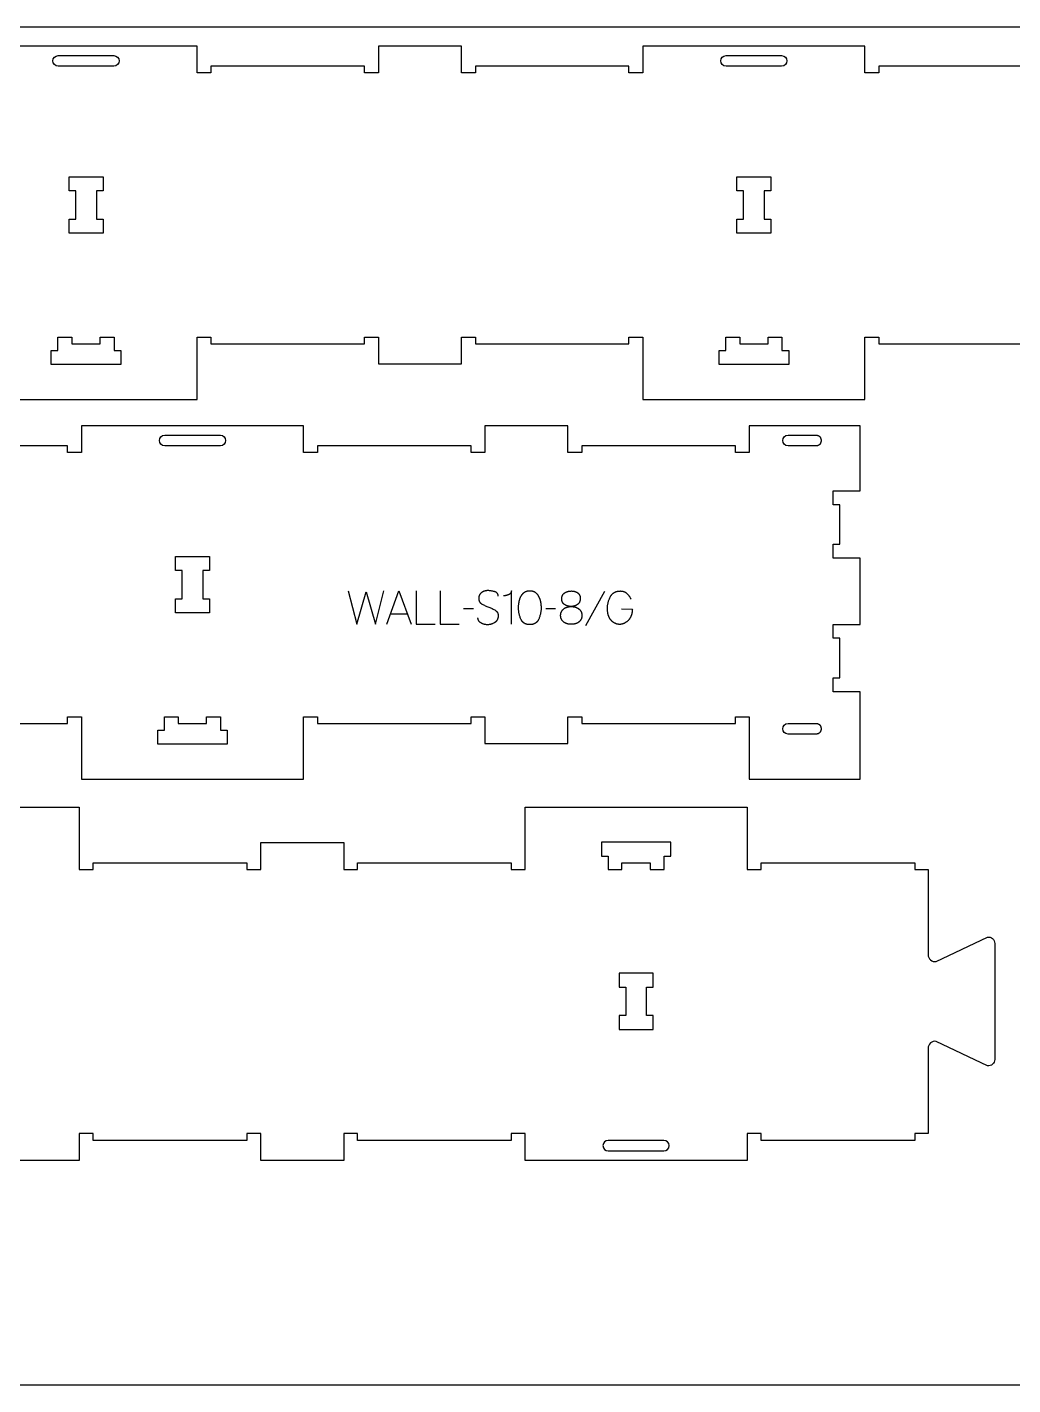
# Model space of a CAD drawing. Extents: x 2032 to 5216, y -10461 to -4867.
# Drawn here: x 3596 to 4481, y -8111 to -6891 of the extents above; entities that cross this region are included whole.
import ezdxf

# ---------------------------------------------------------------- set-up
doc = ezdxf.new("R2010")
doc.units = 0
for name, color, linetype in [('0_SHEET_SPRUCEPLY_2440X122', 1, 'CONTINUOUS'), ('1_ANYTOOL_1MMDEEP_LABELS_S', 2, 'CONTINUOUS'), ('3_ANYTOOL_CUTTHROUGH_INSID', 4, 'CONTINUOUS'), ('4_ANYTOOL_CUTTHROUGH_OUTSI', 5, 'CONTINUOUS')]:
    doc.layers.add(name, color=color, linetype=linetype)

msp = doc.modelspace()

# ---------------------------------------------------------------- linework, layer by layer
at = {"layer": '0_SHEET_SPRUCEPLY_2440X122'}
msp.add_lwpolyline([(2403.9, -6891.2), (2403.9, -8111.2), (4843.9, -8111.2), (4843.9, -6891.2)], close=True, dxfattribs=at)
at = {"layer": '1_ANYTOOL_1MMDEEP_LABELS_S'}
for points in [[(3884.3, -7397.8), (3892, -7427.8), (3900.4, -7398.7), (3908.9, -7427.8), (3916.4, -7397.8)], [(3919, -7427.8), (3929.9, -7397.8), (3940.9, -7427.8)], [(3945.2, -7397.8), (3945.2, -7427.8), (3962.3, -7427.8)], [(3967, -7397.8), (3967, -7427.8), (3984.1, -7427.8)], [(4019, -7402.4), (4019, -7402.2), (4019, -7402.2), (4019, -7402.1), (4019, -7402), (4019, -7401.9), (4019, -7401.8), (4019, -7401.7), (4019, -7401.6), (4018.9, -7401.5), (4018.9, -7401.5), (4018.9, -7401.4), (4018.9, -7401.3), (4018.9, -7401.2), (4018.8, -7401.1), (4018.8, -7401), (4018.8, -7401), (4018.8, -7400.9), (4018.7, -7400.8), (4018.7, -7400.7), (4018.7, -7400.7), (4018.6, -7400.6), (4018.6, -7400.5), (4018.6, -7400.4), (4018.5, -7400.4), (4018.5, -7400.3), (4018.4, -7400.2), (4018.4, -7400.2), (4018.4, -7400.1), (4018.3, -7400), (4018.3, -7400), (4018.2, -7399.9), (4018.2, -7399.9), (4018.1, -7399.8), (4018, -7399.7), (4018, -7399.7), (4017.9, -7399.6), (4017.9, -7399.6), (4017.8, -7399.5), (4017.7, -7399.5), (4017.7, -7399.4), (4017.6, -7399.3), (4017.5, -7399.3), (4017.5, -7399.2), (4017.4, -7399.2), (4017.3, -7399.1), (4017.3, -7399.1), (4017.2, -7399.1), (4017.1, -7399), (4017, -7399), (4016.9, -7398.9), (4016.9, -7398.9), (4016.7, -7398.8), (4016.5, -7398.7), (4016.3, -7398.6), (4016.1, -7398.6), (4015.9, -7398.5), (4015.7, -7398.4), (4014.9, -7398.2), (4014.1, -7398), (4013.3, -7397.9), (4012.6, -7397.7), (4012.2, -7397.7), (4011.8, -7397.6), (4011.4, -7397.6), (4011.1, -7397.6), (4010.7, -7397.5), (4010.4, -7397.5), (4010, -7397.5), (4009.6, -7397.5), (4009.4, -7397.5), (4009.2, -7397.5), (4009.1, -7397.5), (4008.9, -7397.5), (4008.7, -7397.6), (4008.5, -7397.6), (4008.3, -7397.6), (4008.1, -7397.6), (4007.9, -7397.6), (4007.7, -7397.7), (4007.6, -7397.7), (4007.4, -7397.8), (4007.2, -7397.8), (4007, -7397.9), (4006.8, -7397.9), (4006.7, -7398), (4006.5, -7398), (4006.3, -7398.1), (4006.1, -7398.1), (4006, -7398.2), (4005.8, -7398.3), (4005.6, -7398.4), (4005.5, -7398.4), (4005.3, -7398.5), (4005.1, -7398.6), (4005, -7398.7), (4004.8, -7398.8), (4004.7, -7398.9), (4004.5, -7399), (4004.3, -7399.1), (4004.2, -7399.2), (4004, -7399.3), (4003.9, -7399.4), (4003.7, -7399.6), (4003.6, -7399.7), (4003.4, -7399.8), (4003.3, -7399.9), (4003.2, -7400.1), (4003.1, -7400.2), (4002.9, -7400.3), (4002.8, -7400.5), (4002.7, -7400.6), (4002.6, -7400.8), (4002.5, -7400.9), (4002.4, -7401.1), (4002.3, -7401.2), (4002.2, -7401.4), (4002.2, -7401.5), (4002.1, -7401.7), (4002, -7401.9), (4001.9, -7402), (4001.9, -7402.2), (4001.8, -7402.4), (4001.8, -7402.6), (4001.7, -7402.8), (4001.7, -7402.9), (4001.7, -7403.1), (4001.6, -7403.3), (4001.6, -7403.5), (4001.6, -7403.7), (4001.6, -7403.9), (4001.5, -7404.1), (4001.5, -7404.3), (4001.5, -7404.5), (4001.5, -7404.7), (4001.5, -7405), (4001.6, -7405.2), (4001.6, -7405.4), (4001.6, -7405.6), (4001.6, -7405.8), (4001.7, -7406), (4001.7, -7406.2), (4001.8, -7406.3), (4001.8, -7406.5), (4001.9, -7406.7), (4001.9, -7406.9), (4002, -7407), (4002, -7407), (4002, -7407.1), (4002.1, -7407.2), (4002.1, -7407.3), (4002.2, -7407.4), (4002.2, -7407.5), (4002.2, -7407.5), (4002.3, -7407.6), (4002.3, -7407.7), (4002.4, -7407.8), (4002.4, -7407.8), (4002.5, -7407.9), (4002.5, -7408), (4002.6, -7408.1), (4002.6, -7408.1), (4002.7, -7408.2), (4002.8, -7408.3), (4002.8, -7408.3), (4002.9, -7408.4), (4002.9, -7408.5), (4003, -7408.6), (4003.1, -7408.6), (4003.1, -7408.7), (4003.3, -7408.8), (4003.4, -7408.9), (4003.6, -7409), (4003.7, -7409.2), (4003.9, -7409.3), (4004, -7409.4), (4004.2, -7409.5), (4004.4, -7409.6), (4005.1, -7410), (4005.8, -7410.4), (4006.6, -7410.7), (4007.3, -7411.1), (4008.1, -7411.4), (4008.9, -7411.8), (4009.7, -7412.1), (4010.5, -7412.4), (4011.4, -7412.7), (4012.2, -7413), (4013, -7413.4), (4013.7, -7413.7), (4014.5, -7414.1), (4015.2, -7414.5), (4015.9, -7414.9), (4016.6, -7415.3), (4016.7, -7415.4), (4016.9, -7415.6), (4017.1, -7415.7), (4017.1, -7415.7), (4017.2, -7415.8), (4017.3, -7415.9), (4017.4, -7415.9), (4017.4, -7416), (4017.5, -7416), (4017.6, -7416.1), (4017.6, -7416.2), (4017.7, -7416.2), (4017.7, -7416.3), (4017.8, -7416.4), (4017.9, -7416.5), (4017.9, -7416.5), (4018, -7416.6), (4018, -7416.7), (4018.1, -7416.8), (4018.1, -7416.8), (4018.2, -7416.9), (4018.2, -7417), (4018.3, -7417.1), (4018.3, -7417.1), (4018.4, -7417.2), (4018.4, -7417.3), (4018.5, -7417.4), (4018.5, -7417.5), (4018.5, -7417.6), (4018.6, -7417.6), (4018.6, -7417.7), (4018.6, -7417.8), (4018.7, -7417.9), (4018.7, -7418), (4018.7, -7418.1), (4018.8, -7418.2), (4018.8, -7418.3), (4018.8, -7418.5), (4018.9, -7418.6), (4018.9, -7418.8), (4018.9, -7419), (4019, -7419.2), (4019, -7419.4), (4019, -7419.7), (4019, -7419.9), (4019, -7420.1), (4019, -7420.3), (4019, -7420.5), (4019, -7420.8), (4019, -7421), (4018.9, -7421.2), (4018.9, -7421.5), (4018.9, -7421.7), (4018.8, -7421.9), (4018.8, -7422.1), (4018.7, -7422.3), (4018.7, -7422.5), (4018.6, -7422.7), (4018.5, -7422.9), (4018.5, -7423.1), (4018.4, -7423.3), (4018.3, -7423.5), (4018.2, -7423.7), (4018.1, -7423.9), (4018, -7424), (4017.9, -7424.2), (4017.8, -7424.4), (4017.7, -7424.5), (4017.6, -7424.7), (4017.5, -7424.8), (4017.4, -7425), (4017.2, -7425.2), (4017.1, -7425.3), (4016.9, -7425.4), (4016.8, -7425.6), (4016.6, -7425.7), (4016.5, -7425.8), (4016.3, -7426), (4016.2, -7426.1), (4016, -7426.2), (4015.8, -7426.3), (4015.4, -7426.5), (4015.1, -7426.8), (4014.7, -7426.9), (4014.3, -7427.1), (4014, -7427.3), (4013.6, -7427.4), (4013.4, -7427.5), (4013.2, -7427.6), (4013, -7427.6), (4012.8, -7427.7), (4012.6, -7427.8), (4012.4, -7427.8), (4012.2, -7427.9), (4012, -7427.9), (4011.8, -7428), (4011.6, -7428), (4011.4, -7428), (4011.2, -7428.1), (4011, -7428.1), (4010.8, -7428.1), (4010.4, -7428.2), (4010, -7428.2), (4009.6, -7428.2), (4009.2, -7428.2), (4008.8, -7428.2), (4008.4, -7428.2), (4008, -7428.1), (4007.6, -7428.1), (4007.2, -7428), (4006.8, -7427.9), (4006.4, -7427.8), (4006.1, -7427.7), (4005.7, -7427.6), (4005.3, -7427.5), (4005, -7427.3), (4004.6, -7427.2), (4004.2, -7427), (4003.9, -7426.8), (4003.6, -7426.6), (4003.4, -7426.5), (4003.2, -7426.4), (4003.1, -7426.3), (4002.9, -7426.2), (4002.8, -7426.1), (4002.6, -7426), (4002.5, -7425.9), (4002.4, -7425.8), (4002.2, -7425.6), (4002.1, -7425.5), (4002, -7425.4), (4001.9, -7425.2), (4001.8, -7425.2), (4001.8, -7425.1), (4001.7, -7425), (4001.7, -7425), (4001.6, -7424.9), (4001.6, -7424.8), (4001.5, -7424.8), (4001.5, -7424.7), (4001.5, -7424.6), (4001.4, -7424.5), (4001.4, -7424.5), (4001.3, -7424.4), (4001.3, -7424.3), (4001.3, -7424.2), (4001.2, -7424.2), (4001.2, -7424.1), (4001.2, -7424), (4001.1, -7423.9), (4001.1, -7423.8), (4001.1, -7423.8), (4001, -7423.6), (4001, -7423.4), (4000.9, -7423.3), (4000.9, -7423.1), (4000.9, -7422.9), (4000.9, -7422.7), (4000.8, -7422.5), (4000.8, -7422.4), (4000.8, -7422.2), (4000.8, -7422)], [(4030.9, -7427.8), (4030.9, -7397.8), (4030.9, -7398), (4030.8, -7398.1), (4030.8, -7398.3), (4030.8, -7398.4), (4030.8, -7398.5), (4030.7, -7398.7), (4030.7, -7398.8), (4030.6, -7398.9), (4030.6, -7399.1), (4030.5, -7399.2), (4030.5, -7399.2), (4030.5, -7399.3), (4030.4, -7399.4), (4030.4, -7399.4), (4030.4, -7399.5), (4030.3, -7399.5), (4030.3, -7399.6), (4030.2, -7399.7), (4030.2, -7399.7), (4030.2, -7399.8), (4030.1, -7399.8), (4030.1, -7399.9), (4030.1, -7399.9), (4030, -7400), (4030, -7400), (4029.9, -7400.1), (4029.9, -7400.1), (4029.8, -7400.2), (4029.8, -7400.2), (4029.7, -7400.3), (4029.7, -7400.3), (4029.6, -7400.4), (4029.5, -7400.5), (4029.4, -7400.6), (4029.3, -7400.6), (4029.2, -7400.7), (4029.1, -7400.8), (4029, -7400.9), (4028.8, -7400.9), (4028.7, -7401), (4028.6, -7401.1), (4028.4, -7401.2), (4028.3, -7401.2), (4028, -7401.3), (4027.7, -7401.4), (4027.4, -7401.5), (4027.1, -7401.6), (4026.9, -7401.7), (4026.6, -7401.8), (4026.3, -7401.9), (4026, -7401.9), (4025.8, -7402), (4025.5, -7402), (4025.2, -7402.1), (4025, -7402.1), (4024.7, -7402.1), (4024.4, -7402.2), (4024.2, -7402.2), (4023.9, -7402.2)], [(4114.6, -7398.3), (4097.4, -7429.1)], [(4129.8, -7414), (4139.6, -7414.1), (4139.5, -7414.9), (4139.5, -7415.7), (4139.4, -7416.1), (4139.4, -7416.5), (4139.3, -7416.9), (4139.3, -7417.3), (4139.2, -7417.6), (4139.1, -7418), (4139.1, -7418.3), (4139, -7418.7), (4138.9, -7419), (4138.8, -7419.4), (4138.7, -7419.7), (4138.6, -7420), (4138.4, -7420.3), (4138.3, -7420.6), (4138.2, -7420.9), (4138.1, -7421.2), (4137.9, -7421.5), (4137.8, -7421.8), (4137.6, -7422.1), (4137.4, -7422.4), (4137.3, -7422.6), (4137.1, -7422.9), (4136.9, -7423.2), (4136.7, -7423.4), (4136.5, -7423.6), (4136.3, -7423.9), (4136.1, -7424.1), (4135.9, -7424.3), (4135.7, -7424.6), (4135.4, -7424.8), (4135.2, -7425), (4135, -7425.2), (4134.8, -7425.3), (4134.5, -7425.5), (4134.3, -7425.7), (4134.1, -7425.9), (4133.8, -7426), (4133.6, -7426.2), (4133.4, -7426.3), (4133.1, -7426.5), (4132.9, -7426.6), (4132.7, -7426.7), (4132.4, -7426.9), (4132.2, -7427), (4131.9, -7427.1), (4131.7, -7427.2), (4131.5, -7427.3), (4131.2, -7427.4), (4131, -7427.5), (4130.7, -7427.5), (4130.5, -7427.6), (4130.2, -7427.7), (4130, -7427.7), (4129.7, -7427.8), (4129.5, -7427.8), (4129.2, -7427.8), (4129, -7427.9), (4128.7, -7427.9), (4128.4, -7427.9), (4128.2, -7427.9), (4127.9, -7427.9), (4127.7, -7427.9), (4127.4, -7427.9), (4127.2, -7427.8), (4126.9, -7427.8), (4126.6, -7427.8), (4126.4, -7427.7), (4126.1, -7427.7), (4125.9, -7427.6), (4125.7, -7427.6), (4125.4, -7427.5), (4125.2, -7427.4), (4124.9, -7427.3), (4124.7, -7427.2), (4124.4, -7427.1), (4124.2, -7427), (4124, -7426.9), (4123.7, -7426.8), (4123.5, -7426.7), (4123.3, -7426.5), (4123, -7426.4), (4122.8, -7426.2), (4122.6, -7426.1), (4122.4, -7425.9), (4122.1, -7425.8), (4121.9, -7425.6), (4121.7, -7425.4), (4121.5, -7425.2), (4121.2, -7425), (4121, -7424.8), (4120.8, -7424.6), (4120.6, -7424.4), (4120.4, -7424.2), (4120.2, -7423.9), (4120, -7423.7), (4119.8, -7423.4), (4119.6, -7423.2), (4119.4, -7422.9), (4119.3, -7422.6), (4119.1, -7422.4), (4118.9, -7422.1), (4118.8, -7421.8), (4118.6, -7421.5), (4118.5, -7421.2), (4118.4, -7420.8), (4118.3, -7420.5), (4118.1, -7420.2), (4118, -7419.8), (4117.9, -7419.5), (4117.8, -7419.1), (4117.7, -7418.8), (4117.6, -7418.4), (4117.6, -7418), (4117.5, -7417.6), (4117.4, -7417.2), (4117.4, -7416.8), (4117.3, -7416.4), (4117.3, -7416), (4117.2, -7415.2), (4117.2, -7414.3), (4117.2, -7413.4), (4117.2, -7412.7), (4117.2, -7412), (4117.3, -7411.3), (4117.3, -7410.7), (4117.4, -7410), (4117.5, -7409.3), (4117.7, -7408.7), (4117.8, -7408), (4118, -7407.4), (4118.2, -7406.7), (4118.4, -7406.1), (4118.7, -7405.4), (4118.9, -7404.8), (4119.2, -7404.1), (4119.5, -7403.5), (4119.8, -7402.9), (4120, -7402.6), (4120.2, -7402.3), (4120.4, -7402), (4120.6, -7401.7), (4120.8, -7401.4), (4120.9, -7401.3), (4121, -7401.2), (4121.1, -7401), (4121.2, -7400.9), (4121.3, -7400.8), (4121.4, -7400.7), (4121.5, -7400.6), (4121.6, -7400.4), (4121.8, -7400.3), (4121.9, -7400.2), (4122, -7400.1), (4122.1, -7400), (4122.2, -7399.9), (4122.4, -7399.8), (4122.5, -7399.7), (4122.6, -7399.6), (4122.8, -7399.5), (4122.9, -7399.4), (4123, -7399.4), (4123.2, -7399.3), (4123.3, -7399.2), (4123.4, -7399.1), (4123.6, -7399), (4123.7, -7399), (4123.9, -7398.9), (4124, -7398.8), (4124.2, -7398.7), (4124.3, -7398.7), (4124.5, -7398.6), (4124.6, -7398.6), (4124.8, -7398.5), (4124.9, -7398.4), (4125.3, -7398.3), (4125.6, -7398.2), (4125.9, -7398.2), (4126.3, -7398.1), (4126.6, -7398), (4127, -7398), (4127.3, -7397.9), (4127.7, -7397.9), (4128.1, -7397.9), (4128.5, -7397.9), (4128.9, -7397.8), (4129.1, -7397.9), (4129.3, -7397.9), (4129.5, -7397.9), (4129.7, -7397.9), (4130, -7397.9), (4130.2, -7397.9), (4130.4, -7398), (4130.6, -7398), (4130.8, -7398), (4131, -7398.1), (4131.2, -7398.1), (4131.4, -7398.2), (4131.6, -7398.2), (4131.8, -7398.3), (4131.9, -7398.3), (4132.1, -7398.4), (4132.3, -7398.5), (4132.5, -7398.6), (4132.7, -7398.6), (4132.8, -7398.7), (4133, -7398.8), (4133.2, -7398.9), (4133.3, -7399), (4133.5, -7399.1), (4133.7, -7399.2), (4133.8, -7399.3), (4134, -7399.5), (4134.1, -7399.6), (4134.3, -7399.7), (4134.4, -7399.8), (4134.6, -7400), (4134.7, -7400.1), (4135, -7400.4), (4135.3, -7400.7), (4135.5, -7401), (4135.8, -7401.3), (4136, -7401.6), (4136.3, -7401.9), (4136.5, -7402.2), (4136.8, -7402.5), (4137, -7402.9), (4137.2, -7403.2), (4137.4, -7403.5), (4137.6, -7403.9), (4137.8, -7404.2), (4138, -7404.6), (4138.2, -7404.9), (4138.4, -7405.3)], [(3996.8, -7414), (3988, -7414)], [(4070.6, -7414), (4061.8, -7414)], [(3922.5, -7418.3), (3937.4, -7418.3)]]:
    msp.add_lwpolyline(points, dxfattribs=at)
for points in [[(4047.4, -7397.6), (4047.8, -7397.6), (4048.1, -7397.6), (4048.3, -7397.6), (4048.5, -7397.6), (4048.7, -7397.7), (4048.8, -7397.7), (4049, -7397.7), (4049.2, -7397.7), (4049.3, -7397.8), (4049.5, -7397.8), (4049.7, -7397.8), (4049.8, -7397.9), (4050, -7397.9), (4050.1, -7398), (4050.3, -7398), (4050.4, -7398.1), (4050.6, -7398.1), (4050.7, -7398.2), (4050.9, -7398.2), (4051, -7398.3), (4051.2, -7398.4), (4051.3, -7398.4), (4051.5, -7398.5), (4051.6, -7398.6), (4051.7, -7398.7), (4051.9, -7398.8), (4052, -7398.8), (4052.1, -7398.9), (4052.2, -7399), (4052.4, -7399.1), (4052.6, -7399.3), (4052.8, -7399.5), (4053.1, -7399.7), (4053.3, -7399.9), (4053.5, -7400.1), (4053.7, -7400.4), (4053.9, -7400.6), (4054.1, -7400.8), (4054.3, -7401.1), (4054.5, -7401.3), (4054.7, -7401.6), (4054.9, -7401.9), (4055, -7402.1), (4055.2, -7402.4), (4055.3, -7402.7), (4055.5, -7403), (4055.6, -7403.3), (4055.8, -7403.6), (4055.9, -7403.9), (4056, -7404.2), (4056.1, -7404.5), (4056.3, -7404.8), (4056.4, -7405.1), (4056.5, -7405.4), (4056.6, -7405.7), (4056.7, -7406), (4056.8, -7406.4), (4056.8, -7406.7), (4056.9, -7407), (4057, -7407.4), (4057.1, -7408), (4057.2, -7408.7), (4057.3, -7409.4), (4057.4, -7410.1), (4057.4, -7410.7), (4057.5, -7411.4), (4057.5, -7412), (4057.5, -7412.6), (4057.6, -7413.2), (4057.5, -7413.9), (4057.5, -7414.5), (4057.5, -7415.1), (4057.4, -7415.7), (4057.3, -7416.3), (4057.3, -7416.9), (4057.1, -7417.6), (4057, -7418.2), (4056.9, -7418.8), (4056.7, -7419.4), (4056.5, -7420), (4056.4, -7420.7), (4056.2, -7421.3), (4055.9, -7421.9), (4055.7, -7422.5), (4055.4, -7423.1), (4055.3, -7423.4), (4055.2, -7423.7), (4055, -7424), (4054.9, -7424.2), (4054.8, -7424.3), (4054.8, -7424.4), (4054.7, -7424.6), (4054.6, -7424.7), (4054.5, -7424.8), (4054.4, -7424.9), (4054.3, -7425.1), (4054.2, -7425.2), (4054.1, -7425.3), (4054, -7425.4), (4053.9, -7425.5), (4053.8, -7425.6), (4053.7, -7425.8), (4053.6, -7425.9), (4053.5, -7426), (4053.4, -7426.1), (4053.3, -7426.2), (4053.2, -7426.3), (4053.1, -7426.4), (4053, -7426.4), (4052.8, -7426.5), (4052.7, -7426.6), (4052.6, -7426.7), (4052.5, -7426.8), (4052.4, -7426.9), (4052.2, -7426.9), (4052.1, -7427), (4052, -7427.1), (4051.8, -7427.2), (4051.7, -7427.2), (4051.6, -7427.3), (4051.4, -7427.3), (4051.3, -7427.4), (4051.2, -7427.5), (4051, -7427.5), (4050.9, -7427.6), (4050.7, -7427.6), (4050.6, -7427.7), (4050.4, -7427.7), (4050.3, -7427.8), (4050.1, -7427.8), (4049.8, -7427.9), (4049.5, -7427.9), (4049.2, -7428), (4048.8, -7428), (4048.5, -7428.1), (4048.1, -7428.1), (4047.8, -7428.1), (4047.4, -7428.1), (4047, -7428.1), (4046.7, -7428.1), (4046.3, -7428.1), (4046, -7428), (4045.7, -7428), (4045.3, -7427.9), (4045, -7427.9), (4044.9, -7427.8), (4044.7, -7427.8), (4044.5, -7427.8), (4044.4, -7427.7), (4044.2, -7427.7), (4044.1, -7427.6), (4043.9, -7427.6), (4043.8, -7427.5), (4043.7, -7427.5), (4043.5, -7427.4), (4043.4, -7427.3), (4043.2, -7427.3), (4043.1, -7427.2), (4043, -7427.1), (4042.8, -7427.1), (4042.7, -7427), (4042.6, -7426.9), (4042.5, -7426.9), (4042.3, -7426.8), (4042.2, -7426.7), (4042.1, -7426.6), (4042, -7426.5), (4041.9, -7426.4), (4041.8, -7426.3), (4041.6, -7426.2), (4041.5, -7426.1), (4041.4, -7426), (4041.3, -7425.9), (4041.2, -7425.8), (4041.1, -7425.7), (4041, -7425.6), (4040.9, -7425.5), (4040.8, -7425.4), (4040.7, -7425.3), (4040.6, -7425.2), (4040.5, -7425), (4040.4, -7424.9), (4040.3, -7424.8), (4040.3, -7424.7), (4040.2, -7424.5), (4040.1, -7424.4), (4040, -7424.3), (4039.9, -7424.1), (4039.9, -7424), (4039.7, -7423.7), (4039.6, -7423.4), (4039.4, -7423.1), (4039.2, -7422.5), (4038.9, -7421.8), (4038.7, -7421.2), (4038.5, -7420.6), (4038.3, -7420), (4038.1, -7419.3), (4038, -7418.7), (4037.8, -7418.1), (4037.7, -7417.5), (4037.6, -7416.9), (4037.5, -7416.3), (4037.5, -7415.6), (4037.4, -7415), (4037.4, -7414.4), (4037.3, -7413.8), (4037.3, -7413.2), (4037.3, -7412.6), (4037.4, -7412), (4037.4, -7411.3), (4037.4, -7410.7), (4037.5, -7410), (4037.6, -7409.4), (4037.7, -7408.7), (4037.8, -7408), (4037.8, -7407.7), (4037.9, -7407.3), (4038, -7407), (4038, -7406.7), (4038.1, -7406.3), (4038.2, -7406), (4038.3, -7405.7), (4038.4, -7405.4), (4038.5, -7405.1), (4038.6, -7404.7), (4038.7, -7404.4), (4038.8, -7404.1), (4039, -7403.8), (4039.1, -7403.5), (4039.2, -7403.2), (4039.4, -7402.9), (4039.5, -7402.7), (4039.7, -7402.4), (4039.8, -7402.1), (4040, -7401.8), (4040.2, -7401.6), (4040.4, -7401.3), (4040.5, -7401.1), (4040.7, -7400.8), (4040.9, -7400.6), (4041.1, -7400.4), (4041.3, -7400.1), (4041.6, -7399.9), (4041.8, -7399.7), (4042, -7399.5), (4042.2, -7399.3), (4042.5, -7399.1), (4042.6, -7399), (4042.7, -7398.9), (4042.9, -7398.8), (4043, -7398.8), (4043.1, -7398.7), (4043.3, -7398.6), (4043.4, -7398.5), (4043.5, -7398.4), (4043.7, -7398.4), (4043.8, -7398.3), (4043.9, -7398.2), (4044.1, -7398.2), (4044.2, -7398.1), (4044.4, -7398.1), (4044.5, -7398), (4044.7, -7398), (4044.8, -7397.9), (4045, -7397.9), (4045.2, -7397.8), (4045.3, -7397.8), (4045.5, -7397.8), (4045.6, -7397.7), (4045.8, -7397.7), (4046, -7397.7), (4046.1, -7397.7), (4046.3, -7397.6), (4046.5, -7397.6), (4046.7, -7397.6), (4047, -7397.6)], [(4084.8, -7397.8), (4085.2, -7397.9), (4085.6, -7397.9), (4086, -7397.9), (4086.2, -7397.9), (4086.4, -7398), (4086.6, -7398), (4086.8, -7398), (4087, -7398), (4087.2, -7398.1), (4087.4, -7398.1), (4087.5, -7398.2), (4087.7, -7398.2), (4087.9, -7398.3), (4088.1, -7398.3), (4088.2, -7398.4), (4088.4, -7398.4), (4088.6, -7398.5), (4088.8, -7398.6), (4088.9, -7398.6), (4089.1, -7398.7), (4089.2, -7398.8), (4089.4, -7398.9), (4089.6, -7399), (4089.7, -7399), (4089.9, -7399.1), (4090, -7399.2), (4090.2, -7399.3), (4090.3, -7399.4), (4090.5, -7399.5), (4090.6, -7399.6), (4090.7, -7399.7), (4090.9, -7399.8), (4091, -7400), (4091.1, -7400.1), (4091.3, -7400.2), (4091.4, -7400.3), (4091.5, -7400.5), (4091.6, -7400.6), (4091.7, -7400.7), (4091.8, -7400.9), (4091.9, -7401), (4092, -7401.2), (4092, -7401.3), (4092.1, -7401.5), (4092.2, -7401.6), (4092.3, -7401.8), (4092.3, -7402), (4092.4, -7402.1), (4092.5, -7402.3), (4092.5, -7402.5), (4092.6, -7402.6), (4092.6, -7402.8), (4092.6, -7403), (4092.7, -7403.2), (4092.7, -7403.4), (4092.7, -7403.6), (4092.7, -7403.8), (4092.8, -7404), (4092.8, -7404.2), (4092.8, -7404.4), (4092.8, -7404.6), (4092.8, -7404.8), (4092.8, -7405.1), (4092.8, -7405.3), (4092.7, -7405.5), (4092.7, -7405.7), (4092.7, -7405.9), (4092.7, -7406.1), (4092.6, -7406.3), (4092.6, -7406.5), (4092.5, -7406.7), (4092.5, -7406.9), (4092.4, -7407.1), (4092.4, -7407.3), (4092.3, -7407.4), (4092.2, -7407.6), (4092.1, -7407.8), (4092.1, -7408), (4092, -7408.1), (4091.9, -7408.3), (4091.8, -7408.4), (4091.7, -7408.6), (4091.6, -7408.7), (4091.5, -7408.9), (4091.3, -7409), (4091.2, -7409.2), (4091.1, -7409.3), (4091, -7409.4), (4090.8, -7409.6), (4090.7, -7409.7), (4090.5, -7409.8), (4090.4, -7409.9), (4090.2, -7410), (4090, -7410.1), (4089.9, -7410.2), (4089.7, -7410.3), (4089.6, -7410.4), (4089.4, -7410.5), (4089.2, -7410.6), (4089.1, -7410.7), (4088.9, -7410.8), (4088.7, -7410.9), (4088.5, -7410.9), (4088.4, -7411), (4088.2, -7411.1), (4088, -7411.2), (4087.8, -7411.2), (4087.7, -7411.3), (4087.5, -7411.3), (4087.3, -7411.4), (4087.1, -7411.4), (4086.9, -7411.5), (4086.7, -7411.5), (4086.6, -7411.6), (4086.4, -7411.6), (4086.2, -7411.6), (4086, -7411.7), (4085.8, -7411.7), (4085.6, -7411.7), (4085.4, -7411.7), (4085.2, -7411.7), (4085, -7411.8), (4084.8, -7411.8), (4084.4, -7411.8), (4084, -7411.8), (4083.7, -7411.8), (4083.3, -7411.7), (4083.1, -7411.7), (4082.9, -7411.7), (4082.7, -7411.6), (4082.5, -7411.6), (4082.4, -7411.6), (4082.2, -7411.5), (4082, -7411.5), (4081.8, -7411.5), (4081.6, -7411.4), (4081.5, -7411.4), (4081.3, -7411.3), (4081.1, -7411.3), (4080.9, -7411.2), (4080.8, -7411.1), (4080.6, -7411.1), (4080.4, -7411), (4080.2, -7410.9), (4080.1, -7410.9), (4079.9, -7410.8), (4079.7, -7410.7), (4079.4, -7410.5), (4079.1, -7410.3), (4078.7, -7410.1), (4078.6, -7410), (4078.4, -7409.9), (4078.3, -7409.8), (4078.1, -7409.7), (4078, -7409.6), (4077.9, -7409.5), (4077.8, -7409.4), (4077.7, -7409.3), (4077.7, -7409.3), (4077.6, -7409.2), (4077.6, -7409.1), (4077.5, -7409.1), (4077.4, -7409), (4077.4, -7408.9), (4077.3, -7408.9), (4077.3, -7408.8), (4077.2, -7408.7), (4077.2, -7408.6), (4077.1, -7408.6), (4077.1, -7408.5), (4077, -7408.4), (4077, -7408.3), (4076.9, -7408.2), (4076.8, -7408), (4076.7, -7407.8), (4076.6, -7407.7), (4076.6, -7407.5), (4076.5, -7407.3), (4076.5, -7407.1), (4076.4, -7407), (4076.4, -7406.8), (4076.3, -7406.6), (4076.3, -7406.4), (4076.2, -7406.2), (4076.2, -7406), (4076.2, -7405.8), (4076.2, -7405.5), (4076.2, -7405.3), (4076.2, -7405.1), (4076.2, -7404.9), (4076.2, -7404.7), (4076.2, -7404.4), (4076.2, -7404.2), (4076.2, -7404), (4076.2, -7403.8), (4076.2, -7403.6), (4076.3, -7403.4), (4076.3, -7403.2), (4076.4, -7403), (4076.4, -7402.8), (4076.5, -7402.6), (4076.5, -7402.4), (4076.6, -7402.2), (4076.7, -7402.1), (4076.7, -7401.9), (4076.8, -7401.7), (4076.9, -7401.6), (4077, -7401.4), (4077.1, -7401.2), (4077.2, -7401.1), (4077.2, -7401), (4077.3, -7400.9), (4077.3, -7400.9), (4077.4, -7400.8), (4077.5, -7400.6), (4077.6, -7400.5), (4077.8, -7400.4), (4077.9, -7400.2), (4078, -7400.1), (4078.2, -7400), (4078.3, -7399.9), (4078.5, -7399.8), (4078.6, -7399.6), (4078.8, -7399.5), (4079, -7399.4), (4079.1, -7399.3), (4079.3, -7399.2), (4079.5, -7399.1), (4079.6, -7399.1), (4079.8, -7399), (4080, -7398.9), (4080.2, -7398.8), (4080.3, -7398.7), (4080.5, -7398.6), (4080.7, -7398.6), (4080.9, -7398.5), (4081.1, -7398.4), (4081.2, -7398.4), (4081.4, -7398.3), (4081.6, -7398.3), (4081.8, -7398.2), (4082, -7398.2), (4082.2, -7398.1), (4082.4, -7398.1), (4082.6, -7398), (4082.8, -7398), (4083.2, -7398), (4083.6, -7397.9), (4084, -7397.9), (4084.4, -7397.9)], [(4084.7, -7411.9), (4085.2, -7411.9), (4085.7, -7411.9), (4086, -7411.9), (4086.2, -7411.9), (4086.5, -7412), (4086.7, -7412), (4087, -7412), (4087.2, -7412.1), (4087.5, -7412.1), (4087.7, -7412.2), (4087.9, -7412.2), (4088.1, -7412.3), (4088.4, -7412.3), (4088.6, -7412.4), (4088.8, -7412.5), (4089, -7412.6), (4089.2, -7412.6), (4089.4, -7412.7), (4089.6, -7412.8), (4089.8, -7412.9), (4090, -7413), (4090.2, -7413.1), (4090.4, -7413.2), (4090.6, -7413.3), (4090.8, -7413.4), (4091, -7413.6), (4091.1, -7413.7), (4091.3, -7413.8), (4091.5, -7413.9), (4091.6, -7414.1), (4091.8, -7414.2), (4092, -7414.4), (4092.1, -7414.5), (4092.3, -7414.6), (4092.4, -7414.8), (4092.5, -7414.9), (4092.7, -7415.1), (4092.8, -7415.3), (4092.9, -7415.4), (4093, -7415.6), (4093.1, -7415.8), (4093.3, -7415.9), (4093.4, -7416.1), (4093.4, -7416.3), (4093.5, -7416.4), (4093.6, -7416.6), (4093.7, -7416.8), (4093.8, -7417), (4093.8, -7417.2), (4093.9, -7417.4), (4094, -7417.6), (4094, -7417.8), (4094.1, -7418), (4094.1, -7418.2), (4094.2, -7418.4), (4094.2, -7418.6), (4094.2, -7418.8), (4094.2, -7419), (4094.3, -7419.2), (4094.3, -7419.4), (4094.3, -7419.7), (4094.3, -7419.9), (4094.3, -7420.1), (4094.3, -7420.3), (4094.3, -7420.5), (4094.2, -7420.8), (4094.2, -7421), (4094.2, -7421.2), (4094.2, -7421.4), (4094.1, -7421.6), (4094.1, -7421.8), (4094, -7422), (4094, -7422.2), (4093.9, -7422.4), (4093.8, -7422.6), (4093.8, -7422.8), (4093.7, -7423), (4093.6, -7423.2), (4093.5, -7423.3), (4093.4, -7423.5), (4093.4, -7423.7), (4093.3, -7423.9), (4093.1, -7424), (4093, -7424.2), (4092.9, -7424.3), (4092.8, -7424.5), (4092.7, -7424.7), (4092.5, -7424.8), (4092.4, -7425), (4092.3, -7425.1), (4092.1, -7425.3), (4092, -7425.4), (4091.8, -7425.5), (4091.6, -7425.7), (4091.5, -7425.8), (4091.3, -7425.9), (4091.1, -7426.1), (4091, -7426.2), (4090.8, -7426.3), (4090.6, -7426.4), (4090.4, -7426.5), (4090.2, -7426.6), (4090, -7426.7), (4089.8, -7426.8), (4089.6, -7426.9), (4089.4, -7427), (4089.2, -7427.1), (4089, -7427.2), (4088.8, -7427.2), (4088.6, -7427.3), (4088.4, -7427.4), (4088.1, -7427.4), (4087.9, -7427.5), (4087.7, -7427.5), (4087.5, -7427.6), (4087.2, -7427.6), (4087, -7427.7), (4086.7, -7427.7), (4086.5, -7427.7), (4086.2, -7427.8), (4086, -7427.8), (4085.7, -7427.8), (4085.2, -7427.8), (4084.7, -7427.8), (4084.2, -7427.8), (4083.6, -7427.8), (4083.4, -7427.8), (4083.1, -7427.8), (4082.9, -7427.7), (4082.6, -7427.7), (4082.4, -7427.7), (4082.2, -7427.6), (4081.9, -7427.6), (4081.7, -7427.5), (4081.5, -7427.5), (4081.2, -7427.4), (4081, -7427.4), (4080.8, -7427.3), (4080.6, -7427.2), (4080.4, -7427.2), (4080.2, -7427.1), (4080, -7427), (4079.8, -7426.9), (4079.6, -7426.8), (4079.4, -7426.7), (4079.2, -7426.6), (4079, -7426.5), (4078.8, -7426.4), (4078.6, -7426.3), (4078.4, -7426.2), (4078.3, -7426.1), (4078.1, -7425.9), (4077.9, -7425.8), (4077.8, -7425.7), (4077.6, -7425.5), (4077.4, -7425.4), (4077.3, -7425.3), (4077.1, -7425.1), (4077, -7425), (4076.9, -7424.8), (4076.7, -7424.7), (4076.6, -7424.5), (4076.5, -7424.3), (4076.4, -7424.2), (4076.3, -7424), (4076.2, -7423.9), (4076.1, -7423.7), (4076, -7423.5), (4075.9, -7423.3), (4075.8, -7423.2), (4075.7, -7423), (4075.6, -7422.8), (4075.6, -7422.6), (4075.5, -7422.4), (4075.4, -7422.2), (4075.4, -7422), (4075.3, -7421.8), (4075.3, -7421.6), (4075.2, -7421.4), (4075.2, -7421.2), (4075.2, -7421), (4075.2, -7420.8), (4075.1, -7420.5), (4075.1, -7420.3), (4075.1, -7420.1), (4075.1, -7419.9), (4075.1, -7419.7), (4075.1, -7419.4), (4075.1, -7419.2), (4075.2, -7419), (4075.2, -7418.8), (4075.2, -7418.6), (4075.2, -7418.4), (4075.3, -7418.2), (4075.3, -7418), (4075.4, -7417.8), (4075.4, -7417.6), (4075.5, -7417.4), (4075.6, -7417.2), (4075.6, -7417), (4075.7, -7416.8), (4075.8, -7416.6), (4075.9, -7416.4), (4076, -7416.3), (4076.1, -7416.1), (4076.2, -7415.9), (4076.3, -7415.8), (4076.4, -7415.6), (4076.5, -7415.4), (4076.6, -7415.3), (4076.7, -7415.1), (4076.9, -7414.9), (4077, -7414.8), (4077.1, -7414.6), (4077.3, -7414.5), (4077.4, -7414.4), (4077.6, -7414.2), (4077.8, -7414.1), (4077.9, -7413.9), (4078.1, -7413.8), (4078.3, -7413.7), (4078.4, -7413.6), (4078.6, -7413.4), (4078.8, -7413.3), (4079, -7413.2), (4079.2, -7413.1), (4079.4, -7413), (4079.6, -7412.9), (4079.8, -7412.8), (4080, -7412.7), (4080.2, -7412.6), (4080.4, -7412.6), (4080.6, -7412.5), (4080.8, -7412.4), (4081, -7412.3), (4081.2, -7412.3), (4081.5, -7412.2), (4081.7, -7412.2), (4081.9, -7412.1), (4082.2, -7412.1), (4082.4, -7412), (4082.6, -7412), (4082.9, -7412), (4083.1, -7411.9), (4083.4, -7411.9), (4083.6, -7411.9), (4084.2, -7411.9)]]:
    msp.add_lwpolyline(points, close=True, dxfattribs=at)
at = {"layer": '3_ANYTOOL_CUTTHROUGH_INSID', "color": 4}
for points in [[(3623.7, -6916.8), (3673.7, -6916.8, -1), (3673.7, -6926.3), (3623.7, -6926.3, -1)], [(4223.7, -6916.8), (4273.7, -6916.8, -1), (4273.7, -6926.3), (4223.7, -6926.3, -1)], [(3719.4, -7257.9), (3769.4, -7257.9, -1), (3769.4, -7267.4), (3719.4, -7267.4, -1)], [(4279.4, -7257.9), (4305.1, -7257.9), (4305.2, -7257.9), (4305.3, -7257.9), (4305.4, -7257.9), (4305.5, -7257.9), (4305.6, -7257.9), (4305.7, -7257.9), (4305.8, -7257.9), (4305.9, -7258), (4306, -7258), (4306.1, -7258), (4306.2, -7258), (4306.3, -7258.1), (4306.4, -7258.1), (4306.5, -7258.1), (4306.6, -7258.2), (4306.7, -7258.2), (4306.8, -7258.3), (4306.9, -7258.3), (4306.9, -7258.4), (4307, -7258.4), (4307.1, -7258.5), (4307.2, -7258.5), (4307.3, -7258.6), (4307.4, -7258.7), (4307.5, -7258.7), (4307.6, -7258.8), (4307.6, -7258.9), (4307.7, -7259), (4307.8, -7259.1), (4307.9, -7259.1), (4307.9, -7259.2), (4308, -7259.3), (4308.1, -7259.4), (4308.2, -7259.5), (4308.2, -7259.6), (4308.3, -7259.7), (4308.3, -7259.8), (4308.4, -7259.9), (4308.5, -7260), (4308.5, -7260.1), (4308.6, -7260.2), (4308.6, -7260.3), (4308.7, -7260.4), (4308.7, -7260.5), (4308.7, -7260.6), (4308.8, -7260.7), (4308.8, -7260.8), (4308.9, -7260.9), (4308.9, -7261), (4308.9, -7261.1), (4309, -7261.2), (4309, -7261.3), (4309, -7261.4), (4309, -7261.5), (4309, -7261.7), (4309.1, -7261.8), (4309.1, -7261.9), (4309.1, -7262), (4309.1, -7262.1), (4309.1, -7262.2), (4309.1, -7262.3), (4309.1, -7262.4), (4309.1, -7262.5), (4309.1, -7262.6), (4309.1, -7262.7), (4309.1, -7262.8), (4309.1, -7262.9), (4309.1, -7263), (4309.1, -7263.1), (4309.1, -7263.3), (4309.1, -7263.4), (4309.1, -7263.5), (4309, -7263.6), (4309, -7263.7), (4309, -7263.8), (4309, -7263.9), (4309, -7264), (4308.9, -7264.1), (4308.9, -7264.2), (4308.9, -7264.3), (4308.8, -7264.4), (4308.8, -7264.5), (4308.7, -7264.7), (4308.7, -7264.8), (4308.7, -7264.9), (4308.6, -7265), (4308.6, -7265.1), (4308.5, -7265.2), (4308.5, -7265.3), (4308.4, -7265.4), (4308.3, -7265.5), (4308.3, -7265.6), (4308.2, -7265.7), (4308.2, -7265.8), (4308.1, -7265.8), (4308, -7265.9), (4307.9, -7266), (4307.9, -7266.1), (4307.8, -7266.2), (4307.7, -7266.3), (4307.6, -7266.3), (4307.6, -7266.4), (4307.5, -7266.5), (4307.4, -7266.6), (4307.3, -7266.6), (4307.2, -7266.7), (4307.1, -7266.7), (4307, -7266.8), (4306.9, -7266.9), (4306.9, -7266.9), (4306.8, -7267), (4306.7, -7267), (4306.6, -7267.1), (4306.5, -7267.1), (4306.4, -7267.1), (4306.3, -7267.2), (4306.2, -7267.2), (4306.1, -7267.2), (4306, -7267.3), (4305.9, -7267.3), (4305.8, -7267.3), (4305.7, -7267.3), (4305.6, -7267.3), (4305.5, -7267.3), (4305.4, -7267.4), (4305.3, -7267.4), (4305.2, -7267.4), (4305.1, -7267.4), (4279.4, -7267.4, -1)], [(4279.4, -7526.4, -1), (4279.4, -7516.9), (4305.1, -7516.9), (4305.2, -7516.9), (4305.3, -7516.9), (4305.4, -7516.9), (4305.5, -7516.9), (4305.6, -7516.9), (4305.7, -7516.9), (4305.8, -7516.9), (4305.9, -7517), (4306, -7517), (4306.1, -7517), (4306.2, -7517), (4306.3, -7517.1), (4306.4, -7517.1), (4306.5, -7517.1), (4306.6, -7517.2), (4306.7, -7517.2), (4306.8, -7517.3), (4306.9, -7517.3), (4306.9, -7517.4), (4307, -7517.4), (4307.1, -7517.5), (4307.2, -7517.5), (4307.3, -7517.6), (4307.4, -7517.7), (4307.5, -7517.7), (4307.6, -7517.8), (4307.6, -7517.9), (4307.7, -7518), (4307.8, -7518.1), (4307.9, -7518.1), (4307.9, -7518.2), (4308, -7518.3), (4308.1, -7518.4), (4308.2, -7518.5), (4308.2, -7518.6), (4308.3, -7518.7), (4308.3, -7518.8), (4308.4, -7518.9), (4308.5, -7519), (4308.5, -7519.1), (4308.6, -7519.2), (4308.6, -7519.3), (4308.7, -7519.4), (4308.7, -7519.5), (4308.7, -7519.6), (4308.8, -7519.7), (4308.8, -7519.8), (4308.9, -7519.9), (4308.9, -7520), (4308.9, -7520.1), (4309, -7520.2), (4309, -7520.3), (4309, -7520.4), (4309, -7520.5), (4309, -7520.7), (4309.1, -7520.8), (4309.1, -7520.9), (4309.1, -7521), (4309.1, -7521.1), (4309.1, -7521.2), (4309.1, -7521.3), (4309.1, -7521.4), (4309.1, -7521.5), (4309.1, -7521.6), (4309.1, -7521.7), (4309.1, -7521.8), (4309.1, -7521.9), (4309.1, -7522), (4309.1, -7522.1), (4309.1, -7522.3), (4309.1, -7522.4), (4309.1, -7522.5), (4309, -7522.6), (4309, -7522.7), (4309, -7522.8), (4309, -7522.9), (4309, -7523), (4308.9, -7523.1), (4308.9, -7523.2), (4308.9, -7523.3), (4308.8, -7523.4), (4308.8, -7523.5), (4308.7, -7523.7), (4308.7, -7523.8), (4308.7, -7523.9), (4308.6, -7524), (4308.6, -7524.1), (4308.5, -7524.2), (4308.5, -7524.3), (4308.4, -7524.4), (4308.3, -7524.5), (4308.3, -7524.6), (4308.2, -7524.7), (4308.2, -7524.8), (4308.1, -7524.8), (4308, -7524.9), (4307.9, -7525), (4307.9, -7525.1), (4307.8, -7525.2), (4307.7, -7525.3), (4307.6, -7525.3), (4307.6, -7525.4), (4307.5, -7525.5), (4307.4, -7525.6), (4307.3, -7525.6), (4307.2, -7525.7), (4307.1, -7525.7), (4307, -7525.8), (4306.9, -7525.9), (4306.9, -7525.9), (4306.8, -7526), (4306.7, -7526), (4306.6, -7526.1), (4306.5, -7526.1), (4306.4, -7526.1), (4306.3, -7526.2), (4306.2, -7526.2), (4306.1, -7526.2), (4306, -7526.3), (4305.9, -7526.3), (4305.8, -7526.3), (4305.7, -7526.3), (4305.6, -7526.3), (4305.5, -7526.3), (4305.4, -7526.4), (4305.3, -7526.4), (4305.2, -7526.4), (4305.1, -7526.4)], [(4117.9, -7901), (4167.9, -7901, 1), (4167.9, -7891.5), (4117.9, -7891.5, 1)]]:
    msp.add_lwpolyline(points, format="xyb", close=True, dxfattribs=at)
for points in [[(3639.5, -7063.8), (3639.5, -7038.3), (3633.5, -7038.3), (3633.5, -7025.8), (3664, -7025.8), (3664, -7038.3), (3658, -7038.3), (3658, -7063.8), (3664, -7063.8), (3664, -7076.3), (3633.5, -7076.3), (3633.5, -7063.8)], [(4239.5, -7063.8), (4239.5, -7038.3), (4233.5, -7038.3), (4233.5, -7025.8), (4264, -7025.8), (4264, -7038.3), (4258, -7038.3), (4258, -7063.8), (4264, -7063.8), (4264, -7076.3), (4233.5, -7076.3), (4233.5, -7063.8)], [(3661.5, -7175.8), (3661.5, -7169.8), (3674, -7169.8), (3674, -7181.8), (3680, -7181.8), (3680, -7194.3), (3617.5, -7194.3), (3617.5, -7181.8), (3623.5, -7181.8), (3623.5, -7169.8), (3636, -7169.8), (3636, -7175.8)], [(4261.5, -7175.8), (4261.5, -7169.8), (4274, -7169.8), (4274, -7181.8), (4280, -7181.8), (4280, -7194.3), (4217.5, -7194.3), (4217.5, -7181.8), (4223.5, -7181.8), (4223.5, -7169.8), (4236, -7169.8), (4236, -7175.8)], [(3735.1, -7404.9), (3735.1, -7379.4), (3729.1, -7379.4), (3729.1, -7366.9), (3759.6, -7366.9), (3759.6, -7379.4), (3753.6, -7379.4), (3753.6, -7404.9), (3759.6, -7404.9), (3759.6, -7417.4), (3729.1, -7417.4), (3729.1, -7404.9)], [(3757.1, -7516.9), (3757.1, -7510.9), (3769.6, -7510.9), (3769.6, -7522.9), (3775.6, -7522.9), (3775.6, -7535.4), (3713.1, -7535.4), (3713.1, -7522.9), (3719.1, -7522.9), (3719.1, -7510.9), (3731.6, -7510.9), (3731.6, -7516.9)], [(4155.7, -7642), (4155.7, -7648), (4168.2, -7648), (4168.2, -7636), (4174.2, -7636), (4174.2, -7623.5), (4111.7, -7623.5), (4111.7, -7636), (4117.7, -7636), (4117.7, -7648), (4130.2, -7648), (4130.2, -7642)], [(4133.7, -7753.9), (4133.7, -7779.4), (4127.7, -7779.4), (4127.7, -7791.9), (4158.2, -7791.9), (4158.2, -7779.4), (4152.2, -7779.4), (4152.2, -7753.9), (4158.2, -7753.9), (4158.2, -7741.4), (4127.7, -7741.4), (4127.7, -7753.9)]]:
    msp.add_lwpolyline(points, close=True, dxfattribs=at)
at = {"layer": '4_ANYTOOL_CUTTHROUGH_OUTSI', "color": 5}
for points in [[(4499, -6926.3), (4361, -6926.3), (4361, -6932.3), (4348.5, -6932.3), (4348.5, -6908.3), (4149, -6908.3), (4149, -6932.3), (4136.5, -6932.3), (4136.5, -6926.3), (3998.5, -6926.3), (3998.5, -6932.3), (3986, -6932.3), (3986, -6908.3), (3911.5, -6908.3), (3911.5, -6932.3), (3899, -6932.3), (3899, -6926.3), (3761, -6926.3), (3761, -6932.3), (3748.5, -6932.3), (3748.5, -6908.3), (3549, -6908.3)], [(3549, -7225.8), (3748.5, -7225.8), (3748.5, -7169.8), (3761, -7169.8), (3761, -7175.8), (3899, -7175.8), (3899, -7169.8), (3911.5, -7169.8), (3911.5, -7193.8), (3986, -7193.8), (3986, -7169.8), (3998.5, -7169.8), (3998.5, -7175.8), (4136.5, -7175.8), (4136.5, -7169.8), (4149, -7169.8), (4149, -7225.8), (4348.5, -7225.8), (4348.5, -7169.8), (4361, -7169.8), (4361, -7175.8), (4499, -7175.8)], [(3494.1, -7516.9), (3632.1, -7516.9), (3632.1, -7510.9), (3644.6, -7510.9), (3644.6, -7566.9), (3844.1, -7566.9), (3844.1, -7510.9), (3856.6, -7510.9), (3856.6, -7516.9), (3994.6, -7516.9), (3994.6, -7510.9), (4007.1, -7510.9), (4007.1, -7534.9), (4081.6, -7534.9), (4081.6, -7510.9), (4094.1, -7510.9), (4094.1, -7516.9), (4232.1, -7516.9), (4232.1, -7510.9), (4244.6, -7510.9), (4244.6, -7566.9), (4344.1, -7566.9), (4344.1, -7547.1), (4344.1, -7535.1), (4344.1, -7488.4), (4320.1, -7488.4), (4320.1, -7475.9), (4326.1, -7475.9), (4326.1, -7440.4), (4320.1, -7440.4), (4320.1, -7427.9), (4344.1, -7427.9), (4344.1, -7368.4), (4320.1, -7368.4), (4320.1, -7355.9), (4326.1, -7355.9), (4326.1, -7320.4), (4320.1, -7320.4), (4320.1, -7307.9), (4344.1, -7307.9), (4344.1, -7249.4), (4244.6, -7249.4), (4244.6, -7273.4), (4232.1, -7273.4), (4232.1, -7267.4), (4094.1, -7267.4), (4094.1, -7273.4), (4081.6, -7273.4), (4081.6, -7249.4), (4007.1, -7249.4), (4007.1, -7273.4), (3994.6, -7273.4), (3994.6, -7267.4), (3856.6, -7267.4), (3856.6, -7273.4), (3844.1, -7273.4), (3844.1, -7249.4), (3644.6, -7249.4), (3644.6, -7273.4), (3632.1, -7273.4), (3632.1, -7267.4), (3494.1, -7267.4)]]:
    msp.add_lwpolyline(points, dxfattribs=at)
msp.add_lwpolyline([(3443.2, -7592), (3642.7, -7592), (3642.7, -7648), (3655.2, -7648), (3655.2, -7642), (3793.2, -7642), (3793.2, -7648), (3805.7, -7648), (3805.7, -7624), (3880.2, -7624), (3880.2, -7648), (3892.7, -7648), (3892.7, -7642), (4030.7, -7642), (4030.7, -7648), (4043.2, -7648), (4043.2, -7592), (4242.7, -7592), (4242.7, -7648), (4255.2, -7648), (4255.2, -7642), (4393.2, -7642), (4393.2, -7648), (4405.2, -7648), (4405.2, -7724.6), (4405.2, -7724.6, 0.463455), (4412.5, -7730.8), (4412.5, -7730.8), (4412.5, -7730.8), (4458.5, -7708.9), (4458.5, -7708.9, -0.461625), (4465.2, -7714.6), (4465.2, -7818.8, -0.461625), (4458.5, -7824.5), (4412.5, -7802.6), (4412.5, -7802.6), (4412.5, -7802.6, 0.463455), (4405.2, -7808.8), (4405.2, -7885.5), (4393.2, -7885.5), (4393.2, -7891.5), (4255.2, -7891.5), (4255.2, -7885.5), (4242.7, -7885.5), (4242.7, -7909.5), (4043.2, -7909.5), (4043.2, -7885.5), (4030.7, -7885.5), (4030.7, -7891.5), (3892.7, -7891.5), (3892.7, -7885.5), (3880.2, -7885.5), (3880.2, -7909.5), (3805.7, -7909.5), (3805.7, -7885.5), (3793.2, -7885.5), (3793.2, -7891.5), (3655.2, -7891.5), (3655.2, -7885.5), (3642.7, -7885.5), (3642.7, -7909.5), (3443.2, -7909.5)], format="xyb", dxfattribs=at)

doc.saveas('drawing.dxf')
